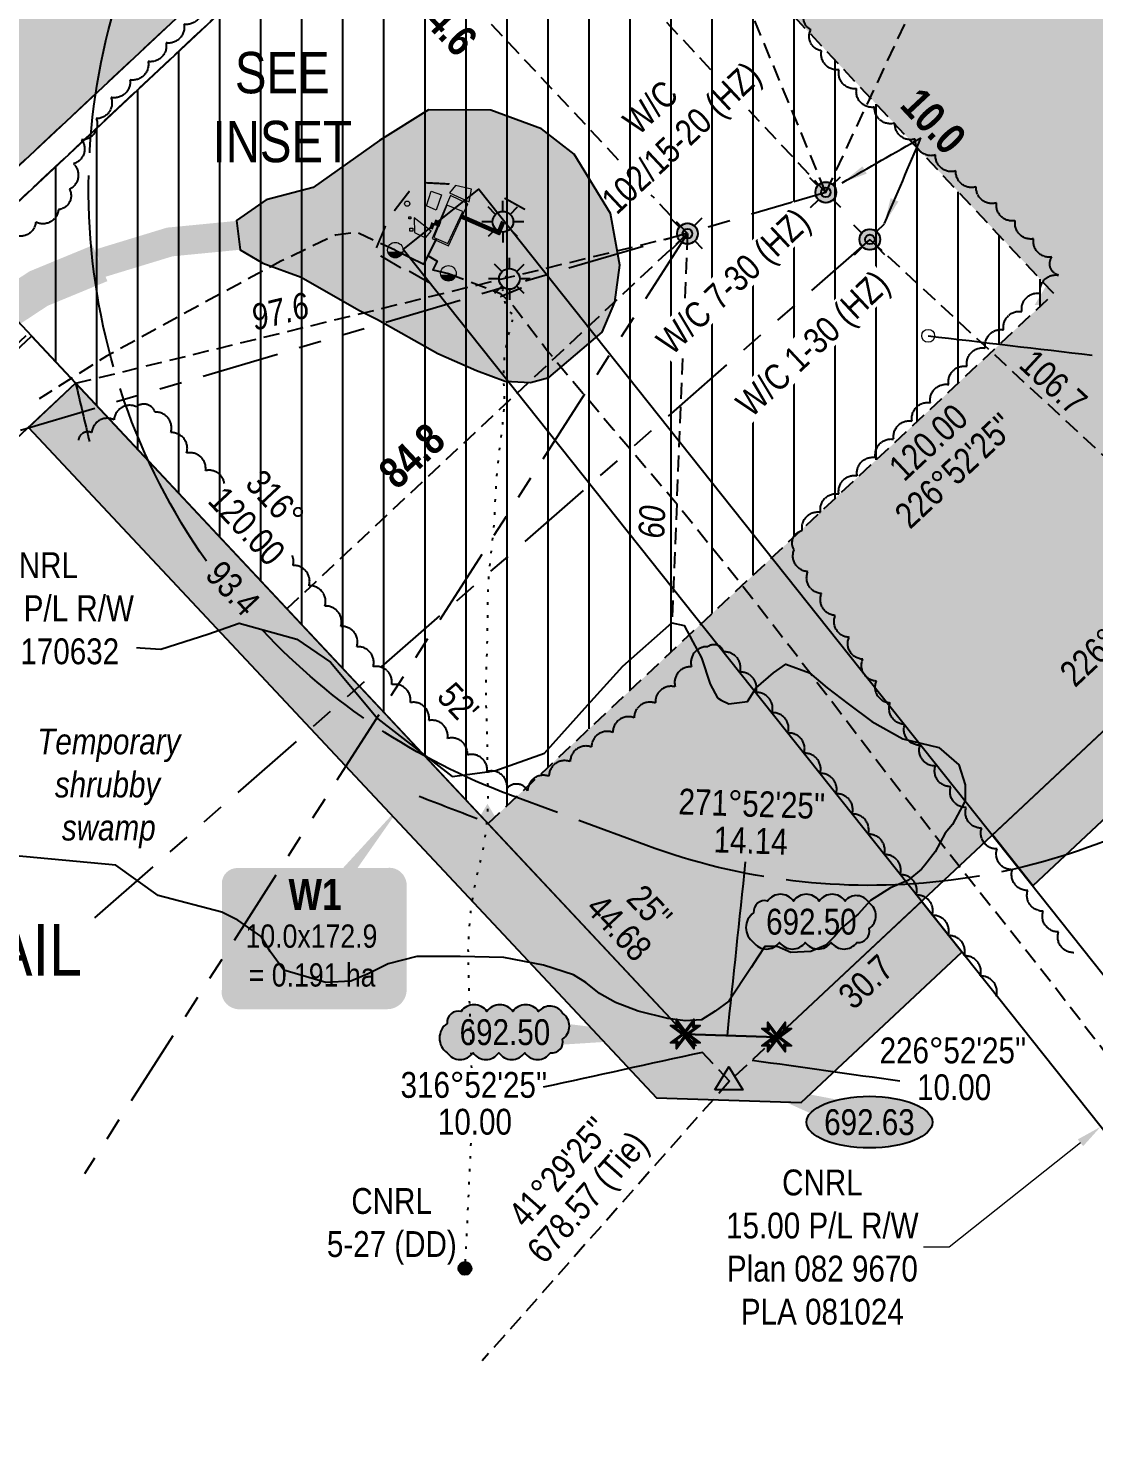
# Model space of a CAD drawing. Extents: x 348646 to 355532, y 6093406 to 6098999.
# Drawn here: x 354776 to 355188, y 6096169 to 6096714 of the extents above; entities that cross this region are included whole.
import ezdxf
from ezdxf.enums import TextEntityAlignment as Align

# ---------------------------------------------------------------- set-up
doc = ezdxf.new("R2010")
doc.units = 0
doc.header["$LTSCALE"] = 5
doc.header["$PDSIZE"] = 0.5
for name, pattern in [('0', [1, 1, 0]), ('foc-ACCESSROAD', [3.75, 2.5, -1.25]), ('foc-BUFFER', [16.75, 15, -1.75]), ('foc-DOT', [1, 0.2, -0.8]), ('foc-DRILLPATH', [14.75, 6, -1.75, 1.75, -1.75, 1.75, -1.75]), ('foc-TIELINE', [1.875, 1.25, -0.625]), ('foc-TRAV', [1.875, 1.25, -0.625]), ('UG_PIPE', [1.875, 1.25, -0.625])]:
    doc.linetypes.add(name, pattern=pattern)
doc.layers.get('Defpoints').update_dxf_attribs({"color": 9})
for name, color, linetype in [('AS-CABLE', 224, 'foc-CABLE'), ('AS-DRILL', 8, 'foc-DOT'), ('AS-DRILL-T', 8, 'Continuous'), ('AS-PIPE-UG', 44, 'UG_PIPE'), ('AS-ROADS', 254, 'Continuous'), ('AUX-BUFFER', 7, 'foc-BUFFER'), ('C-AR', 13, 'foc-ACCESSROAD'), ('C-RW', 13, 'Continuous'), ('C-WS-S', 8, 'Continuous'), ('DETAIL-T', 7, 'Continuous'), ('F-AR', 190, 'foc-ACCESSROAD'), ('L-BD', 7, 'Continuous'), ('L-MON', 1, 'Continuous'), ('L-TIE', 7, 'foc-TIELINE'), ('P-ELEVATION', 7, 'Continuous'), ('P-PDRILLPATH', 12, 'foc-DRILLPATH'), ('P-PROPOSED', 10, 'Continuous'), ('P-PROPOSED-EXISTING-H', 59, 'Continuous'), ('P-PROPOSED-H', 21, 'Continuous'), ('P-TEMP-BLOCKS', 250, 'Continuous'), ('P-TEMP-BLUE', 146, 'Continuous'), ('P-TRAV', 4, 'foc-TRAV'), ('T-BUSH', 110, '0'), ('T-TIE', 201, 'foc-TIELINE'), ('WETLAND', 143, 'Continuous'), ('WETLAND-T', 146, 'Continuous')]:
    doc.layers.add(name, color=color, linetype=linetype)
for name, color, linetype, lineweight in [('AS-GENERAL', 48, 'Continuous', 18), ('C-RW-T', 13, 'Continuous', 9), ('C-WS-T', 13, 'Continuous', 9), ('T-TIE-T', 201, 'Continuous', 18)]:
    doc.layers.add(name, color=color, linetype=linetype, lineweight=lineweight)
doc.layers.add('AS-PIPE-AG', color=7, linetype='Continuous', true_color=0x7d00fa)
doc.layers.add('P-TEMP-BLUE-H', color=7, linetype='Continuous', true_color=0x99e6ff)
doc.styles.add('80', font='ARIALN.TTF', dxfattribs={"height": 10})
doc.styles.add('80CG', font='ARIALN.TTF', dxfattribs={"height": 10})
doc.styles.add('80L', font='ARIALN.TTF', dxfattribs={"height": 10})
doc.styles.add('80LS', font='ARIALNI.TTF', dxfattribs={"height": 10})
doc.styles.add('BOLD', font='ARIALNB.TTF')
doc.styles.add('foc-LtypeFont', font='ARIALN.TTF', dxfattribs={"height": 7.35})
doc.linetypes.add('foc-CABLE', pattern='A,2,-1,["C",foc-LtypeFont,S=0.2,R=0,X=-0.625,Y=-0.75],-1.24,8', length=12.24)
doc.dimstyles.new('Compass 5 000', dxfattribs={"dimscale": 5, "dimtxt": 9, "dimasz": 2, "dimexe": 0.2, "dimexo": 0.0625, "dimgap": 0.5, "dimtad": 0, "dimtih": 1, "dimtoh": 1, "dimzin": 0, "dimdsep": 46, "dimtxsty": '80CG', "dimcen": 0.1, "dimse1": 1, "dimse2": 1, "dimclrd": 256, "dimclrt": 256, "dimaunit": 1, "dimadec": 4, "dimazin": 0, "dimtfac": 0.06, "dimtofl": 0, "dimtmove": 0, "dimatfit": 1, "dimfxl": 0.2, "dimtolj": 1, "dimtzin": 0, "dimlwd": -1, "dimarcsym": 0})

# ---------------------------------------------------------------- blocks, each defined once
blk = doc.blocks.new('*D475')
at = {"layer": 'C-RW-T', "transparency": 16777216}
for p, q in [((355227.87, 6096318.13), (355235.7, 6096324.35)), ((355182.88, 6096282.31), (355132.1, 6096241.89)), ((355132.1, 6096241.89), (355122.1, 6096241.89))]:
    blk.add_line(p, q, dxfattribs=at)
for points in [[(355226.83, 6096319.43), (355228.91, 6096316.82), (355220.05, 6096311.9)], [(355181.85, 6096283.62), (355183.92, 6096281.01), (355190.71, 6096288.54)]]:
    blk.add_solid(points, dxfattribs=at)
at = {"layer": 'Defpoints', "color": 0, "transparency": 16777216}
for p in [(355220.05, 6096311.9), (355241.53, 6096284.92), (355212.18, 6096261.56)]:
    blk.add_point(p, dxfattribs=at)
at = {"layer": 'C-RW-T', "transparency": 16777216, "insert": (355083.01, 6096241.89), "char_height": 10, "attachment_point": 5, "style": '80CG'}
blk.add_mtext('\\A1;CNRL\\P15.00 P/L R/W\\PPlan 082 9670\\PPLA 081024', dxfattribs=at)
blk = doc.blocks.new('BH-Existing')
at = {"layer": 'AS-DRILL-T'}
h = blk.add_hatch(color=256, dxfattribs=at)
h.dxf.hatch_style = 1
edge = h.paths.add_edge_path()
edge.add_arc((0, 0), 0.5, 0, 360)
blk.add_circle((0, 0), 0.5, dxfattribs=at)
blk = doc.blocks.new('*U479')
at = {"true_color": 0x99e6ff}
h = blk.add_hatch(color=141, dxfattribs=at)
edge = h.paths.add_edge_path()
edge.add_line((-29, -34.64), (29, -34.64))
edge.add_arc((29, -28.64), 6, 270, 360)
edge.add_line((35, -28.64), (35, 12.5))
edge.add_arc((29, 12.5), 6, 0, 90)
edge.add_line((29, 18.5), (-29, 18.5))
edge.add_arc((-29, 12.5), 6, 90, 180)
edge.add_line((-35, 12.5), (-35, -28.64))
edge.add_arc((-29, -28.64), 6, 180, 270)
at = {"flags": 128}
blk.add_lwpolyline([(35.43, 44.11, 0, 7.5, 0), (0, 0, 0, 0, 0)], format="xyseb", dxfattribs=at)
at = {"color": 250, "flags": 128}
blk.add_lwpolyline([(-29, -34.64, 3, 3, 0), (29, -34.64, 3, 3, 0.414214), (35, -28.64, 3, 3, 0), (35, 12.5, 3, 0, 0.414214), (29, 18.5, 0, 0, 0), (-29, 18.5, 0, 0, 0.414214), (-35, 12.5, 0, 0, 0), (-35, -28.64, 0, 3, 0.414214)], format="xyseb", close=True, dxfattribs=at)
at = {"color": 250}
for tag, p, height, style in [('TEMP_AREA_W1_001', (-9.21, 2.24), 12, 'BOLD'), ('ENTER_TEXT_001', (-30.66, -12.47), 9, '80')]:
    blk.add_attdef(tag, p, '', height=height, dxfattribs=dict(at, style=style))
blk = doc.blocks.new('*D481')
at = {"layer": 'C-RW-T', "transparency": 16777216}
for p, q in [((354692.68, 6096529.23), (354685.84, 6096536.53)), ((354723.44, 6096496.4), (354730.27, 6096489.1)), ((354730.27, 6096489.1), (354740.27, 6096489.1))]:
    blk.add_line(p, q, dxfattribs=at)
for points in [[(354693.89, 6096530.37), (354691.46, 6096528.09), (354699.51, 6096521.93)], [(354724.65, 6096497.54), (354722.22, 6096495.26), (354716.6, 6096503.69)]]:
    blk.add_solid(points, dxfattribs=at)
at = {"layer": 'Defpoints', "color": 0, "transparency": 16777216}
for p in [(354701.64, 6096523.92), (354716.6, 6096503.69), (354718.72, 6096505.68)]:
    blk.add_point(p, dxfattribs=at)
at = {"layer": 'C-RW-T', "transparency": 16777216, "insert": (354779.36, 6096489.1), "char_height": 10, "attachment_point": 5, "style": '80CG', "bg_fill": 3, "box_fill_scale": 1.1, "bg_fill_color": 256, "bg_fill_true_color": 13158600, "bg_fill_transparency": 0}
blk.add_mtext('\\A1;CNRL\\P10.00 P/L R/W\\PPLA 170632', dxfattribs=at)
blk = doc.blocks.new('*U482')
at = {"layer": 'DETAIL-T', "color": 3, "insert": (0, 0), "char_height": 20, "width": 217.1081, "attachment_point": 5, "style": '80CG'}
blk.add_mtext('PAD SITE DETAIL\\P{\\H0.7x;SCALE 1:2000}', dxfattribs=at)
blk = doc.blocks.new('*U532')
at = {"layer": 'P-ELEVATION'}
h = blk.add_hatch(color=111, dxfattribs=at)
h.dxf.hatch_style = 1
edge = h.paths.add_edge_path()
edge.add_ellipse((0, 0), major_axis=(-24.38, 0), ratio=0.410256, start_angle=0, end_angle=360)
at = {"layer": 'P-ELEVATION', "color": 7, "flags": 128}
blk.add_lwpolyline([(0, 0, 12.5, 0, 0), (-50.94, 16.04, 0, 0, 0)], format="xyseb", dxfattribs=at)
at = {"layer": 'P-ELEVATION', "color": 7}
blk.add_ellipse((0, 0), major_axis=(-24.38, 0), ratio=0.410256, dxfattribs=at)
at = {"layer": 'P-ELEVATION', "style": '80'}
blk.add_attdef('ELEVATION', text='', height=10, dxfattribs=at).set_placement((0, 0), align=Align.MIDDLE_CENTER)
blk = doc.blocks.new('STRIA')
blk.add_hatch(color=255).paths.add_polyline_path([(-0.04, 1.52), (-1.47, -0.87), (1.39, -0.87)])
blk = doc.blocks.new('STRIAA')
blk.add_blockref('STRIA', (0, 0))
blk = doc.blocks.new('STRIB')
at = {"color": 1}
blk.add_solid([(-1.12, -0.67), (-0.04, 1.13), (1.04, -0.67)], dxfattribs=at)
blk = doc.blocks.new('STRIBB')
blk.add_blockref('STRIB', (0, 0))
blk = doc.blocks.new('STRICC')
for name in ['STRIAA', 'STRIBB']:
    blk.add_blockref(name, (0, 0))
blk = doc.blocks.new('fdspike')
blk.add_blockref('STRICC', (0, 0))
blk = doc.blocks.new('RISER')
h = blk.add_hatch(color=255)
h.dxf.hatch_style = 1
edge = h.paths.add_edge_path()
edge.add_arc((0, 0), 0.7, 0, 360)
blk.add_hatch(color=13).paths.add_polyline_path([(0.58, -0.15), (-0.58, -0.15, 0.774597)])
at = {"color": 13}
blk.add_line((-0.58, -0.15), (0.58, -0.15), dxfattribs=at)
blk.add_circle((0, 0), 0.6, dxfattribs=at)
blk = doc.blocks.new('TRIA')
blk.add_hatch(color=255).paths.add_polyline_path([(-0.04, 1.52), (-1.47, -0.87), (1.39, -0.87)])
blk = doc.blocks.new('TRIAA')
blk.add_blockref('TRIA', (0, 0))
blk = doc.blocks.new('TRIB')
at = {"color": 1}
blk.add_lwpolyline([(-1.12, -0.67), (-0.04, 1.13), (1.04, -0.67)], close=True, dxfattribs=at)
blk = doc.blocks.new('TRIBB')
blk.add_blockref('TRIB', (0, 0))
blk = doc.blocks.new('TRICC')
for name in ['TRIAA', 'TRIBB']:
    blk.add_blockref(name, (0, 0))
blk = doc.blocks.new('plspike')
blk.add_blockref('TRICC', (0, 0))
blk = doc.blocks.new('GAS')
h = blk.add_hatch(color=255)
h.dxf.hatch_style = 1
edge = h.paths.add_edge_path()
edge.add_arc((0, 0), 0.9, 0, 360)
for p, q in [((-0.57, 0.57), (-1.14, 1.14)), ((0, 0.81), (0, 1.62)), ((0.57, 0.57), (1.14, 1.14)), ((-0.81, 0), (-1.62, 0)), ((1.62, 0), (0.81, 0)), ((-0.57, -0.57), (-1.14, -1.14)), ((0, -0.81), (0, -1.62)), ((1.14, -1.14), (0.57, -0.57))]:
    blk.add_line(p, q)
blk.add_circle((0, 0), 0.8)
blk = doc.blocks.new('WC')
at = {"layer": 'L-MON'}
h = blk.add_hatch(color=255, dxfattribs=at)
h.dxf.hatch_style = 1
edge = h.paths.add_edge_path()
edge.add_arc((0, 0), 0.9, 0, 360)
at = {"layer": 'L-MON', "color": 240, "flags": 128}
for points in [[(-0.62, 0.5), (-1.23, 1.12)], [(0.52, 0.61), (1.13, 1.21)], [(-1.18, -1.18), (-0.56, -0.57)], [(1.16, -1.18), (0.56, -0.57)]]:
    blk.add_lwpolyline(points, dxfattribs=at)
at = {"layer": 'L-MON', "color": 240}
for radius in [0.8, 0.373]:
    blk.add_circle((0, 0), radius, dxfattribs=at)
blk = doc.blocks.new('TEMP')
h = blk.add_hatch(color=255)
h.dxf.hatch_style = 1
h.paths.add_polyline_path([(0, 0.25), (-0.67, 1.15), (-0.67, 0.67), (-1.15, 0.67), (-0.25, 0), (-1.15, -0.67), (-0.67, -0.67), (-0.67, -1.15), (0, -0.25), (0.67, -1.15), (0.67, -0.67), (1.15, -0.67), (0.25, 0), (1.15, 0.67), (0.67, 0.67), (0.67, 1.15)])
h.paths.add_polyline_path([(0.57, 0.85), (0.57, 0.57), (0.85, 0.57), (0.08, 0), (0.85, -0.57), (0.57, -0.57), (0.57, -0.85), (0, -0.08), (-0.57, -0.85), (-0.57, -0.57), (-0.85, -0.57), (-0.08, 0), (-0.85, 0.57), (-0.57, 0.57), (-0.57, 0.85), (0, 0.08)], flags=16)
h = blk.add_hatch(color=1)
h.dxf.hatch_style = 1
h.paths.add_polyline_path([(0, 0.08), (-0.57, 0.85), (-0.57, 0.57), (-0.85, 0.57), (-0.08, 0), (-0.85, -0.57), (-0.57, -0.57), (-0.57, -0.85), (0, -0.08), (0.57, -0.85), (0.57, -0.57), (0.85, -0.57), (0.08, 0), (0.85, 0.57), (0.57, 0.57), (0.57, 0.85)])
at = {"color": 1}
for p, q in [((-0.08, 0), (0.08, 0)), ((0, 0.08), (0, -0.08))]:
    blk.add_line(p, q, dxfattribs=at)
at = {"color": 255, "flags": 128}
blk.add_lwpolyline([(-0.25, 0), (-1.15, 0.67), (-0.67, 0.67), (-0.67, 1.15), (0, 0.25), (0.67, 1.15), (0.67, 0.67), (1.15, 0.67), (0.25, 0), (1.15, -0.67), (0.67, -0.67), (0.67, -1.15), (0, -0.25), (-0.67, -1.15), (-0.67, -0.67), (-1.15, -0.67)], close=True, dxfattribs=at)
at = {"color": 1, "flags": 128}
blk.add_lwpolyline([(-0.08, 0), (-0.85, 0.57), (-0.57, 0.57), (-0.57, 0.85), (0, 0.08), (0.57, 0.85), (0.57, 0.57), (0.85, 0.57), (0.08, 0), (0.85, -0.57), (0.57, -0.57), (0.57, -0.85), (0, -0.08), (-0.57, -0.85), (-0.57, -0.57), (-0.85, -0.57)], close=True, dxfattribs=at)
blk = doc.blocks.new('*U560')
at = {"layer": 'P-ELEVATION'}
h = blk.add_hatch(color=111, dxfattribs=at)
h.dxf.hatch_style = 1
edge = h.paths.add_edge_path()
edge.add_arc((-17.35, -4.5), 6.1, 215, 325)
edge.add_arc((-7.35, -4.5), 6.1, 215, 325)
edge.add_arc((2.65, -4.5), 6.1, 215, 325)
edge.add_arc((12.65, -4.5), 6.1, 215, 325)
edge.add_arc((18.14, -3.7), 4.32, 263.4336, 373.4336)
edge.add_arc((18.85, 2.3), 6.1, 305, 415)
edge.add_arc((17.45, 4.39), 5.69, 30.6955, 140.6955)
edge.add_arc((8.05, 4.5), 6.1, 35, 145)
edge.add_arc((-1.95, 4.5), 6.1, 35, 145)
edge.add_arc((-11.95, 4.5), 6.1, 35, 145)
edge.add_arc((-18.04, 3.81), 4.33, 75.4261, 185.4261)
edge.add_arc((-18.36, -2.3), 6.96, 125, 235)
at = {"color": 240, "flags": 128}
blk.add_lwpolyline([(-22.35, -8, 0.520567), (-12.35, -8, 0.520567), (-2.35, -8, 0.520567), (7.65, -8, 0.520567), (17.65, -8, 0.520567), (22.35, -2.7, 0.520567), (22.35, 7.3, 0.520567), (13.05, 8, 0.520567), (3.05, 8, 0.520567), (-6.95, 8, 0.520567), (-16.95, 8, 0.520567), (-22.35, 3.4, 0.520567)], format="xyb", close=True, dxfattribs=at)
at = {"layer": 'P-ELEVATION', "color": 240, "flags": 128}
blk.add_lwpolyline([(0, 0, 12.5, 0, 0), (-14.97, -41.53, 0, 0, 0)], format="xyseb", dxfattribs=at)
at = {"layer": 'P-ELEVATION', "color": 240, "style": '80'}
blk.add_attdef('ELEVATION', text='', height=10, dxfattribs=at).set_placement((0, 0), align=Align.MIDDLE_CENTER)
blk = doc.blocks.new('*U559')
at = {"layer": 'P-ELEVATION'}
h = blk.add_hatch(color=111, dxfattribs=at)
h.dxf.hatch_style = 1
edge = h.paths.add_edge_path()
edge.add_arc((-17.35, -4.5), 6.1, 215, 325)
edge.add_arc((-7.35, -4.5), 6.1, 215, 325)
edge.add_arc((2.65, -4.5), 6.1, 215, 325)
edge.add_arc((12.65, -4.5), 6.1, 215, 325)
edge.add_arc((18.14, -3.7), 4.32, 263.4336, 373.4336)
edge.add_arc((18.85, 2.3), 6.1, 305, 415)
edge.add_arc((17.45, 4.39), 5.69, 30.6955, 140.6955)
edge.add_arc((8.05, 4.5), 6.1, 35, 145)
edge.add_arc((-1.95, 4.5), 6.1, 35, 145)
edge.add_arc((-11.95, 4.5), 6.1, 35, 145)
edge.add_arc((-18.04, 3.81), 4.33, 75.4261, 185.4261)
edge.add_arc((-18.36, -2.3), 6.96, 125, 235)
at = {"color": 240, "flags": 128}
blk.add_lwpolyline([(-22.35, -8, 0.520567), (-12.35, -8, 0.520567), (-2.35, -8, 0.520567), (7.65, -8, 0.520567), (17.65, -8, 0.520567), (22.35, -2.7, 0.520567), (22.35, 7.3, 0.520567), (13.05, 8, 0.520567), (3.05, 8, 0.520567), (-6.95, 8, 0.520567), (-16.95, 8, 0.520567), (-22.35, 3.4, 0.520567)], format="xyb", close=True, dxfattribs=at)
at = {"layer": 'P-ELEVATION', "color": 240, "flags": 128}
blk.add_lwpolyline([(0, 0, 12.5, 0, 0), (65.78, -2.07, 0, 0, 0)], format="xyseb", dxfattribs=at)
at = {"layer": 'P-ELEVATION', "color": 240, "style": '80'}
blk.add_attdef('ELEVATION', text='', height=10, dxfattribs=at).set_placement((0, 0), align=Align.MIDDLE_CENTER)

msp = doc.modelspace()

# ---------------------------------------------------------------- hatches: boundary and pattern name
at = {"layer": 'AS-ROADS'}
h = msp.add_hatch(color=256, dxfattribs=at)
h.dxf.hatch_style = 1
h.paths.add_polyline_path([(354866.491, 6096622.76), (354881.346, 6096617.33), (354903.704, 6096604.485), (354910.899, 6096600.965), (354934.176, 6096587.793), (354949.216, 6096581.168), (354960.294, 6096577.035), (354970.051, 6096576.528), (354977.156, 6096578.448), (354997.756, 6096595.965), (355002.751, 6096607.67), (355004.616, 6096621.998), (355001.051, 6096641.918), (354986.951, 6096664.828), (354974.384, 6096674.653), (354954.716, 6096681.98), (354930.621, 6096682.105), (354911.609, 6096670.118), (354885.931, 6096651.995), (354867.721, 6096647.155), (354856.354, 6096639.198), (354857.743, 6096627.843)])
at = {"layer": 'P-PROPOSED-EXISTING-H'}
h = msp.add_hatch(dxfattribs=at)
h.set_pattern_fill('ANSI31', color=256, scale=4.9988, angle=45, style=0)
h.set_pattern_definition([(90, (-360242.454, -6097598.999), (-15.87119, 0), [])])
h.paths.add_polyline_path([(354967.485, 6096829.805), (354748.583, 6096624.771), (354953.618, 6096405.87), (355172.519, 6096610.904)])
at = {"layer": 'P-PROPOSED-H'}
h = msp.add_hatch(color=256, dxfattribs=at)
h.dxf.hatch_style = 1
h.paths.add_polyline_path([(355030.032, 6096324.362), (355065.304, 6096323.21), (355365.797, 6096604.696), (355368.105, 6096675.352), (355120.889, 6096939.261), (355085.56, 6096940.415), (354967.506, 6096829.828), (355172.551, 6096610.937), (354953.659, 6096405.892)])
at = {"layer": 'P-TEMP-BLUE-H'}
h = msp.add_hatch(color=256, dxfattribs=at)
h.dxf.hatch_style = 1
h.paths.add_polyline_path([(355148.851, 6096401.469), (355365.777, 6096604.673), (355368.084, 6096675.329), (355120.868, 6096939.239), (355085.54, 6096940.392), (354858.039, 6096727.282), (354840.952, 6096745.523), (355076.008, 6096965.711), (355132.031, 6096963.881), (355393.403, 6096684.861), (355390.419, 6096593.51), (355164.43, 6096381.815)])
h = msp.add_hatch(color=256, dxfattribs=at)
h.dxf.hatch_style = 1
h.paths.add_polyline_path([(354690.49, 6096686.793), (354799.941, 6096789.31), (354851.2, 6096734.585), (354741.749, 6096632.068)])
h = msp.add_hatch(color=256, dxfattribs=at)
h.dxf.hatch_style = 1
h.paths.add_polyline_path([(354775.788, 6096559.137), (355018.795, 6096299.722), (355074.817, 6096297.892), (355136.983, 6096356.126), (355121.374, 6096375.751), (355065.286, 6096323.211), (355029.958, 6096324.365), (354794.029, 6096576.225)])

# ---------------------------------------------------------------- linework, layer by layer
at = {"layer": 'AS-CABLE', "const_width": 2.499, "flags": 128}
msp.add_lwpolyline([(354931.285, 6096637.328), (354932.68, 6096636.905)], dxfattribs=at)
at = {"layer": 'AS-DRILL', "flags": 128}
msp.add_lwpolyline([(354960.551, 6096617.837), (354960.551, 6096617.837), (354960.49, 6096617.514), (354959.862, 6096615.884), (354959.249, 6096612.452), (354959.642, 6096609.162), (354960.48, 6096606.484), (354961.502, 6096604.074), (354962.654, 6096603.361), (354963.145, 6096603.07), (354963.541, 6096602.956), (354963.609, 6096603.505), (354963.585, 6096603.53), (354963.504, 6096603.358), (354963.361, 6096602.812), (354963.179, 6096601.818), (354962.933, 6096600.425), (354962.525, 6096598.662), (354961.961, 6096596.705), (354961.313, 6096594.475), (354960.753, 6096591.892), (354960.282, 6096588.956), (354959.878, 6096585.767), (354959.592, 6096582.4), (354959.55, 6096578.825), (354959.707, 6096575.192), (354959.837, 6096571.511), (354959.837, 6096567.709), (354959.555, 6096563.666), (354959.091, 6096559.43), (354958.544, 6096554.945), (354957.967, 6096550.286), (354957.432, 6096545.401), (354956.969, 6096540.414), (354956.602, 6096535.323), (354956.308, 6096530.155), (354956.086, 6096524.884), (354955.709, 6096519.494), (354955.075, 6096513.862), (354954.407, 6096507.981), (354953.912, 6096502.019), (354953.595, 6096496.151), (354953.428, 6096490.278), (354953.355, 6096484.227), (354953.281, 6096478.127), (354953.159, 6096472.103), (354952.959, 6096466.006), (354952.781, 6096459.783), (354952.791, 6096453.205), (354952.992, 6096446.344), (354953.209, 6096439.209), (354953.321, 6096431.926), (354953.456, 6096424.593), (354953.543, 6096417.311), (354953.389, 6096410.312), (354952.845, 6096403.602), (354951.879, 6096397.03), (354950.442, 6096390.573), (354948.962, 6096384.319), (354947.757, 6096378.055), (354946.816, 6096371.482), (354946.164, 6096364.525), (354945.88, 6096357.38), (354945.941, 6096350.074), (354946.169, 6096342.513), (354946.491, 6096334.773), (354946.814, 6096327.034), (354946.997, 6096319.624), (354947.124, 6096312.816), (354947.343, 6096306.506), (354947.545, 6096300.446), (354947.53, 6096294.643), (354947.267, 6096288.898), (354947.146, 6096286.726), (354946.69, 6096276.611), (354944.687, 6096233.704)], dxfattribs=at)
at = {"layer": 'AS-GENERAL', "flags": 128}
for points, const_width in [([(354923.243, 6096650.61), (354917.348, 6096642.935)], 0.75), ([(354938.728, 6096653.335), (354928.998, 6096653.848)], 0.75), ([(354967.988, 6096643.445), (354959.993, 6096647.915)], 0.75), ([(354934.423, 6096639.218), (354933.653, 6096637.13)], 2.499), ([(354913.985, 6096637.118), (354910.43, 6096628.628)], 0.75), ([(354912.035, 6096625.56), (354919.948, 6096620.873)], 0.75), ([(354923.103, 6096619.655), (354930.833, 6096615.193)], 0.75), ([(354958.335, 6096609.708), (354966.65, 6096613.183)], 0.75)]:
    msp.add_lwpolyline(points, dxfattribs=dict(at, const_width=const_width))
for points in [[(354929.843, 6096644.893), (354931.663, 6096650.568), (354935.678, 6096649.153), (354933.618, 6096643.218)], [(354938.385, 6096629.355), (354945.82, 6096645.728), (354939.09, 6096648.908), (354932.058, 6096632.308)], [(354946.39, 6096646.493), (354947.303, 6096651.305), (354941.013, 6096652.825), (354938.753, 6096649.96)], [(354937.755, 6096645.176), (354932.601, 6096632.614), (354938.143, 6096630.321), (354943.826, 6096642.671), (354937.755, 6096645.176)], [(354922.967, 6096640.624), (354923.828, 6096640.624), (354923.828, 6096639.891), (354922.967, 6096639.891)], [(354925.005, 6096640.225), (354925.24, 6096634.63), (354929.478, 6096632.475), (354931.688, 6096635.135)], [(354923.391, 6096636.277), (354924.496, 6096636.277), (354924.496, 6096635.095), (354923.391, 6096635.095)]]:
    msp.add_lwpolyline(points, close=True, dxfattribs=at)
at = {"layer": 'AS-GENERAL'}
msp.add_circle((354922.36, 6096645.733), 0.992, dxfattribs=at)
at = {"layer": 'AS-PIPE-AG', "flags": 128}
for points in [[(354959.856, 6096638.571), (354957.922, 6096633.78), (354942.858, 6096640.332)], [(354959.393, 6096638.758), (354957.65, 6096634.443), (354943.058, 6096640.79)], [(354958.929, 6096638.945), (354957.379, 6096635.106), (354943.257, 6096641.249)], [(354917.751, 6096627.758), (354928.781, 6096622.271), (354933.676, 6096631.998)], [(354930.666, 6096625.403), (354934.016, 6096623.421), (354932.321, 6096620.131), (354938.306, 6096618.766)]]:
    msp.add_lwpolyline(points, dxfattribs=at)
at = {"layer": 'AS-PIPE-UG', "flags": 128}
for points in [[(354917.751, 6096627.758), (354902.821, 6096634.603), (354894.601, 6096633.546), (354873.523, 6096623.451), (354843.448, 6096607.261), (354806.008, 6096586.721), (354779.898, 6096570.158)], [(354938.306, 6096618.766), (354958.508, 6096610.976), (354963.666, 6096605.886), (354976.496, 6096588.958), (355002.153, 6096558.386), (355026.156, 6096530.286), (355050.088, 6096500.516), (355070.623, 6096474.131), (355110.633, 6096421.713), (355143.061, 6096380.408), (355165.131, 6096352.781), (355202.983, 6096303.698)]]:
    msp.add_lwpolyline(points, dxfattribs=at)
at = {"layer": 'AS-ROADS', "flags": 128}
msp.add_lwpolyline([(354866.491, 6096622.76), (354881.346, 6096617.33), (354903.704, 6096604.485), (354910.899, 6096600.965), (354934.176, 6096587.793), (354949.216, 6096581.168), (354960.294, 6096577.035), (354970.051, 6096576.528), (354977.156, 6096578.448), (354997.756, 6096595.965), (355002.751, 6096607.67), (355004.616, 6096621.998), (355001.051, 6096641.918), (354986.951, 6096664.828), (354974.384, 6096674.653), (354954.716, 6096681.98), (354930.621, 6096682.105), (354911.609, 6096670.118), (354885.931, 6096651.995), (354867.721, 6096647.155), (354856.354, 6096639.198), (354857.743, 6096627.843), (354866.491, 6096622.76)], dxfattribs=at)
for points, const_width in [([(354857.024, 6096633.48), (354830.486, 6096630.913), (354803.484, 6096622.678)], 11.247), ([(354803.484, 6096622.678), (354779.711, 6096612.88), (354745.351, 6096590.25), (354691.186, 6096544.783), (354658.636, 6096517.395), (354644.918, 6096508.168)], 14.996)]:
    msp.add_lwpolyline(points, dxfattribs=dict(at, const_width=const_width))
at = {"layer": 'AUX-BUFFER', "color": 251, "linetype": 'foc-BUFFER', "flags": 128}
for points in [[(354844.682, 6096507.352, -0.6190095), (355057.195, 6096901.083), (355092.523, 6096899.927, -0.1989124), (355266.77, 6096820.983), (355283.856, 6096802.741, -0.1590396), (355349.526, 6096662.253, -0.1590396)], [(355350.923, 6096616.806, -0.5032263), (355014.691, 6096397.476), (354962.277, 6096416.873, -0.1166355), (354866.471, 6096480.56)]]:
    msp.add_lwpolyline(points, format="xyb", dxfattribs=at)
at = {"layer": 'C-AR'}
msp.add_lwpolyline([(354628.726, 6096526.204), (354851.2, 6096734.585), (354858.034, 6096727.288), (354748.583, 6096624.771), (354755.385, 6096617.489), (354643.13, 6096510.826)], dxfattribs=at)
at = {"layer": 'C-RW'}
for points in [[(355203.412, 6096272.6), (354920.769, 6096627.984), (354950.112, 6096651.32), (355232.711, 6096295.902)], [(354663.939, 6096488.61), (354776.954, 6096594.479), (354794.041, 6096576.238), (354681.025, 6096470.368)]]:
    msp.add_lwpolyline(points, dxfattribs=at)
at = {"layer": 'F-AR', "flags": 128}
msp.add_lwpolyline([(354628.726, 6096526.204), (354851.2, 6096734.585), (354858.034, 6096727.288), (354748.583, 6096624.771), (354749.745, 6096623.53), (354775.921, 6096595.584), (354662.898, 6096489.721)], dxfattribs=at)
at = {"layer": 'L-TIE'}
for p, q in [((355039.895, 6096697.579), (354940.07, 6096804.145)), ((355004.129, 6096662.63), (354903.583, 6096769.966)), ((355084.352, 6096650.12), (355054.563, 6096681.921)), ((355030.81, 6096634.148), (355016.821, 6096649.081)), ((355030.81, 6096634.148), (354875.794, 6096488.938))]:
    msp.add_line(p, q, dxfattribs=at)
at = {"layer": 'L-TIE', "flags": 128}
msp.add_lwpolyline([(355047.045, 6096306.124), (354951.364, 6096197.957)], dxfattribs=at)
at = {"layer": 'P-PDRILLPATH'}
msp.add_line((355030.81, 6096634.148), (354797.473, 6096270.344), dxfattribs=at)
at = {"layer": 'P-PDRILLPATH', "flags": 128}
for points in [[(355084.352, 6096650.12), (354631.648, 6096516.319)], [(355101.427, 6096631.87), (354799.344, 6096367.64)]]:
    msp.add_lwpolyline(points, dxfattribs=at)
at = {"layer": 'P-PROPOSED', "flags": 128}
msp.add_lwpolyline([(354748.567, 6096624.756), (355029.958, 6096324.365), (355065.286, 6096323.211), (355365.75, 6096604.67), (355368.058, 6096675.326), (355120.841, 6096939.235), (355085.513, 6096940.389), (354748.567, 6096624.756)], close=True, dxfattribs=at)
at = {"layer": 'P-TEMP-BLUE', "flags": 128}
for points in [[(355148.851, 6096401.469), (355365.777, 6096604.673), (355368.084, 6096675.329), (355120.868, 6096939.239), (355085.54, 6096940.392), (354858.039, 6096727.282), (354840.952, 6096745.523), (355076.008, 6096965.711), (355132.031, 6096963.881), (355393.403, 6096684.861), (355390.419, 6096593.51), (355164.43, 6096381.815)], [(354690.49, 6096686.793), (354799.941, 6096789.31), (354851.2, 6096734.585), (354741.749, 6096632.068)], [(354775.788, 6096559.137), (355018.795, 6096299.722), (355074.817, 6096297.892), (355136.983, 6096356.126), (355121.374, 6096375.751), (355065.286, 6096323.211), (355029.958, 6096324.365), (354794.029, 6096576.225)]]:
    msp.add_lwpolyline(points, close=True, dxfattribs=at)
at = {"layer": 'P-TRAV'}
for p, q in [((355172.52, 6096610.926), (354967.475, 6096829.817)), ((354953.628, 6096405.881), (355172.52, 6096610.926))]:
    msp.add_line(p, q, dxfattribs=at)
at = {"layer": 'P-TRAV', "flags": 128}
msp.add_lwpolyline([(355029.958, 6096324.365), (355047.045, 6096306.124), (355065.286, 6096323.211)], dxfattribs=at)
at = {"layer": 'T-BUSH', "flags": 128}
for points in [[(355180.374, 6096355.882, -0.5205671), (355174.418, 6096363.912, -0.5205671), (355168.462, 6096371.942, -0.5205671), (355162.506, 6096379.971, -0.5205671), (355156.55, 6096388.001, -0.5205671), (355150.594, 6096396.031, -0.5205671), (355144.638, 6096404.061, -0.5205671), (355138.682, 6096412.091, -0.5205671), (355132.726, 6096420.121, -0.5205671), (355126.77, 6096428.151, -0.5205671), (355120.814, 6096436.18, -0.5205671), (355114.858, 6096444.21, -0.5205671), (355109.255, 6096452.481, -0.5205671), (355103.948, 6096460.954, -0.5205671), (355098.642, 6096469.427, -0.5205671), (355093.336, 6096477.9, -0.5205671), (355088.029, 6096486.374, -0.5205671), (355082.723, 6096494.847, -0.5205671), (355077.417, 6096503.32, -0.5205671), (355072.11, 6096511.793, -0.5205671), (355075.234, 6096519.301, -0.5205671), (355082.318, 6096526.356, -0.5205671), (355089.402, 6096533.411, -0.5205671), (355096.486, 6096540.466, -0.5205671), (355103.57, 6096547.52, -0.5205671), (355110.654, 6096554.575, -0.5205671), (355117.738, 6096561.63, -0.5205671), (355124.822, 6096568.685, -0.5205671), (355131.905, 6096575.74, -0.5205671), (355138.989, 6096582.794, -0.5205671), (355146.073, 6096589.849, -0.5205671), (355153.157, 6096596.904, -0.5205671), (355160.241, 6096603.959, -0.5205671), (355167.325, 6096611.014, -0.5205671), (355174.409, 6096618.068, -0.5205671), (355171.861, 6096625.11, -0.5205671), (355164.757, 6096632.144, -0.5205671), (355157.653, 6096639.179, -0.5205671), (355150.417, 6096646.063, -0.5205671), (355142.55, 6096652.233, -0.5205671), (355134.683, 6096658.403, -0.5205671), (355126.816, 6096664.572, -0.5205671), (355118.949, 6096670.742, -0.5205671), (355111.082, 6096676.911, -0.5205671), (355103.215, 6096683.081, -0.5205671), (355096.262, 6096690.242, -0.5205671), (355089.475, 6096697.582, -0.5205671), (355082.687, 6096704.922, -0.5205671), (355078.568, 6096713.014, -0.5205671), (355077.484, 6096721.717, -0.5205671), (355069.716, 6096728.012, -0.5205671), (355062.119, 6096734.504, -0.5205671), (355054.729, 6096741.237, -0.5205671), (355047.339, 6096747.971, -0.5205671), (355039.949, 6096754.704, -0.5205671), (355032.559, 6096761.438, -0.5205671), (355024.262, 6096766.774, -0.5205671), (355015.104, 6096770.785, -0.5205671), (355005.946, 6096774.795, -0.5205671), (354999.436, 6096782.016, -0.5205671), (354992.327, 6096788.283, -0.5205671), (354982.757, 6096791.174, -0.5205671), (354973.601, 6096794.447, -0.5205671), (354971.519, 6096804.226, -0.5205671), (354969.437, 6096814.004, -0.5205671), (354963.397, 6096817.919, -0.5205671), (354953.55, 6096816.193, -0.5205671), (354943.702, 6096814.466, -0.5205671), (354933.855, 6096812.74, -0.5205671), (354924.318, 6096810.453, -0.5205671), (354917.638, 6096803.015, -0.5205671), (354910.957, 6096795.577, -0.5205671), (354904.277, 6096788.139, -0.5205671), (354897.596, 6096780.701, -0.5205671), (354890.916, 6096773.263, -0.5205671), (354884.235, 6096765.825, -0.5205671), (354877.555, 6096758.387, -0.5205671), (354870.628, 6096751.179, -0.5205671), (354863.695, 6096743.975, -0.5205671), (354856.762, 6096736.772, -0.5205671), (354849.829, 6096729.569, -0.5205671), (354842.896, 6096722.365, -0.5205671), (354835.964, 6096715.162, -0.5205671), (354829.031, 6096707.959, -0.5205671), (354822.098, 6096700.755, -0.5205671), (354815.079, 6096693.641, -0.5205671), (354807.74, 6096686.866, -0.5205671), (354802.061, 6096678.637, -0.5205671), (354796.382, 6096670.409, -0.5205671), (354793.196, 6096661.193, -0.5205671), (354791.697, 6096651.308, -0.5205671), (354787.397, 6096643.377, -0.5205671), (354778.639, 6096638.555, -0.5205671), (354769.881, 6096633.732, -0.5205671), (354761.124, 6096628.91, -0.5205671), (354752.885, 6096623.333, -0.5205671), (354745.244, 6096616.885, -0.5205671), (354737.604, 6096610.437, -0.5205671), (354729.963, 6096603.99, -0.5205671), (354722.323, 6096597.542, -0.5205671), (354714.682, 6096591.094, -0.5205671), (354707.041, 6096584.646, -0.5205671), (354699.401, 6096578.199, -0.5205671), (354691.76, 6096571.751, -0.5205671), (354684.12, 6096565.303, -0.5205671), (354676.479, 6096558.855, -0.5205671), (354668.838, 6096552.408, -0.5205671), (354661.198, 6096545.96, -0.5205671), (354653.285, 6096539.87, -0.5205671), (354645.023, 6096534.242, -0.5205671), (354636.76, 6096528.613, -0.4450611), (354629.945, 6096522.631, -0.4450611)], [(354851.653, 6096537.444, 0.4295903), (354844.341, 6096542.434, 0.5205671), (354837.007, 6096549.229, 0.5205671), (354830.895, 6096557.136, 0.5205671), (354824.809, 6096565.068, 0.5205671), (354817.558, 6096567.134, 0.5205671), (354808.905, 6096562.126, 0.5205671), (354800.252, 6096557.119, 0.5205671), (354795.141, 6096554.162)], [(355150.331, 6096338.95, 0.5205671), (355144.13, 6096346.792, 0.5205671), (355137.928, 6096354.634, 0.5205671), (355131.727, 6096362.476, 0.5205671), (355125.526, 6096370.318, 0.5205671), (355119.324, 6096378.16, 0.5205671), (355113.123, 6096386.002, 0.5205671), (355106.921, 6096393.844, 0.5205671), (355100.72, 6096401.685, 0.5205671), (355094.519, 6096409.527, 0.5205671), (355088.317, 6096417.369, 0.5205671), (355082.116, 6096425.211, 0.5205671), (355075.915, 6096433.053, 0.5205671), (355069.713, 6096440.895, 0.5205671), (355063.512, 6096448.737, 0.5205671), (355057.311, 6096456.579, 0.5205671), (355051.109, 6096464.421, 0.5205671), (355044.908, 6096472.262, 0.5205671), (355038.67, 6096474.262, 0.5205671), (355032.37, 6096466.499, 0.5205671), (355026.071, 6096458.736, 0.5205671), (355018.391, 6096452.467, 0.5205671), (355010.152, 6096446.805, 0.5205671), (355001.912, 6096441.143, 0.5205671), (354993.672, 6096435.48, 0.5205671), (354985.433, 6096429.818, 0.5205671), (354977.193, 6096424.156, 0.5205671), (354968.953, 6096418.494, 0.5205671), (354961.026, 6096419.595, 0.5205671), (354953.344, 6096425.994, 0.5205671), (354945.662, 6096432.392, 0.5205671), (354937.98, 6096438.79, 0.5205671), (354930.771, 6096445.715, 0.5205671), (354923.583, 6096452.664, 0.5205671), (354916.396, 6096459.613, 0.5205671), (354909.208, 6096466.562, 0.5205671), (354902.878, 6096474.285, 0.5205671), (354896.706, 6096482.15, 0.5205671), (354890.534, 6096490.015, 0.5205671), (354884.362, 6096497.88, 0.5205671), (354878.188, 6096505.743, 0.1607061), (354877.927, 6096509.558, 0.1607061)]]:
    msp.add_lwpolyline(points, format="xyb", dxfattribs=at)
at = {"layer": 'T-TIE'}
msp.add_line((355084.352, 6096650.12), (355183.599, 6096861.295), dxfattribs=at)
at = {"layer": 'T-TIE', "flags": 128}
msp.add_lwpolyline([(355084.352, 6096650.12), (354975.185, 6096913.968)], dxfattribs=at)
at = {"layer": 'WETLAND'}
msp.add_lwpolyline([(354766.189, 6096485.285), (354792.954, 6096475.552), (354826.995, 6096473.328), (354845.268, 6096479.201), (354857.316, 6096483.454), (354879.666, 6096477.15), (354892.716, 6096468.252), (354910.966, 6096446.353), (354939.765, 6096424), (354956.284, 6096426.279), (354975.446, 6096433.122), (354992.301, 6096451.846), (355005.744, 6096466.78), (355024.792, 6096483.524), (355029.483, 6096482.441), (355032.85, 6096476.187), (355036.218, 6096469.932), (355039.586, 6096459.829), (355042.473, 6096454.536), (355043.916, 6096453.574), (355046.803, 6096452.131), (355054.019, 6096453.093), (355057.387, 6096458.385), (355064.123, 6096464.159), (355068.934, 6096467.526), (355078.075, 6096464.159), (355084.811, 6096458.385), (355092.99, 6096452.131), (355102.131, 6096445.395), (355114.159, 6096438.66), (355128.111, 6096435.292), (355135.809, 6096428.556), (355138.214, 6096420.858), (355138.214, 6096414.604), (355133.403, 6096405.463), (355130.517, 6096402.095), (355126.668, 6096394.878), (355122.667, 6096389.786), (355121.375, 6096388.143), (355116.083, 6096383.812), (355109.348, 6096380.926), (355101.65, 6096376.115), (355096.839, 6096370.822), (355090.584, 6096365.53), (355087.697, 6096362.162), (355084.33, 6096358.795), (355078.556, 6096356.389), (355070.858, 6096355.908), (355065.566, 6096358.313), (355064.634, 6096358.313), (355060.755, 6096358.313), (355058.084, 6096354.186), (355055.463, 6096350.134), (355046.803, 6096337.144), (355041.51, 6096333.295), (355036.218, 6096329.928), (355029.964, 6096329.447), (355023.228, 6096330.409), (355011.681, 6096333.295), (355003.021, 6096336.663), (354996.767, 6096340.031), (354991.475, 6096344.361), (354986.663, 6096347.248), (354975.117, 6096351.097), (354959.721, 6096353.983), (354942.882, 6096354.464), (354926.043, 6096354.464), (354914.977, 6096351.578), (354907.279, 6096347.729), (354900.544, 6096344.842), (354890.922, 6096344.361), (354874.564, 6096349.172), (354869.271, 6096356.389), (354865.904, 6096362.162), (354856.762, 6096368.417), (354850.588, 6096371.504), (354825.997, 6096378.028), (354809.646, 6096389.707), (354763.755, 6096394.039)], dxfattribs=at)

# ---------------------------------------------------------------- block references
at = {"xscale": 0.99976, "yscale": 0.99976, "zscale": 0.99976}
msp.add_blockref('*U482', (354701.028, 6096343.17), dxfattribs=at)
at = {"layer": 'AS-DRILL-T', "xscale": 4.998799999999976, "yscale": 4.998799999999976, "zscale": 5.000000000013028}
msp.add_blockref('BH-Existing', (354944.687, 6096233.704), dxfattribs=at)
at = {"layer": 'AS-GENERAL', "xscale": 4.998799999999983, "yscale": 4.998799999999983, "zscale": 4.998799999999983}
for p in [(354917.751, 6096627.758), (354938.306, 6096618.766)]:
    msp.add_blockref('RISER', p, dxfattribs=at)
at = {"layer": 'C-WS-S', "color": 5, "xscale": 4.998799999999983, "yscale": 4.998799999999983, "zscale": 4.998799999999983}
for p in [(354959.393, 6096638.758), (354961.89, 6096616.63)]:
    msp.add_blockref('GAS', p, dxfattribs=at)
at = {"layer": 'L-BD', "xscale": 0.99976, "yscale": 0.99976, "zscale": 0.99976}
msp.add_blockref('*U532', (355101.234, 6096290.304), dxfattribs=at).add_auto_attribs({'ELEVATION': '692.63'})
at = {"layer": 'L-MON', "color": 5, "xscale": 4.999999999999986, "yscale": 4.999999999999986, "zscale": 4.999999999999986}
msp.add_blockref('WC', (355101.387, 6096631.875), dxfattribs=at)
at = {"layer": 'L-MON', "xscale": 4.998799999999983, "yscale": 4.998799999999983, "zscale": 4.998799999999983}
for name, p in [('fdspike', (355172.519, 6096610.904)), ('fdspike', (354953.618, 6096405.87)), ('plspike', (355047.045, 6096306.124))]:
    msp.add_blockref(name, p, dxfattribs=at)
at = {"layer": 'L-MON', "color": 3, "xscale": 0.99976, "yscale": 0.99976, "zscale": 0.99976}
for name, p in [('*U560', (355078.761, 6096367.878)), ('*U559', (354960.168, 6096325.133))]:
    msp.add_blockref(name, p, dxfattribs=at).add_auto_attribs({'ELEVATION': '692.50'})
at = {"layer": 'L-MON', "color": 3, "xscale": 4.998799999999998, "yscale": 4.998799999999998, "zscale": 4.998799999999998}
for p in [(355029.958, 6096324.365), (355065.286, 6096323.211)]:
    msp.add_blockref('TEMP', p, dxfattribs=at)
at = {"layer": 'P-TEMP-BLOCKS'}
ref = msp.add_blockref('*U479', (354885.635, 6096370.155), dxfattribs=at)
ref.add_attrib('TEMP_AREA_W1_001', 'W1', (354876.422, 6096372.399), dxfattribs={"layer": '0', "color": 250, "height": 12, "style": 'BOLD'})
ref.add_attrib('ENTER_TEXT_001', '10.0x172.9', (354859.801, 6096357.801), dxfattribs={"layer": '0', "color": 250, "height": 9, "style": '80'})
ref.add_attrib('ENTER_TEXT_002', '= 0.191 ha', (354861.066, 6096342.764), dxfattribs={"layer": '0', "color": 250, "height": 9, "style": '80'})

# ---------------------------------------------------------------- texts
at = {"layer": 'AS-DRILL-T', "insert": (354867.44, 6096264.794), "char_height": 9.9976, "attachment_point": 1, "style": '80L'}
msp.add_mtext_dynamic_manual_height_columns('\\pi33.30142;CNRL\\P\\pi23.84257;5-27 (DD)', width=96.79341, gutter_width=49.988, heights=[0], dxfattribs=at)
at = {"layer": 'DETAIL-T', "color": 3, "insert": (354874.003, 6096683.001), "char_height": 15.9962, "width": 53.77874, "attachment_point": 5, "style": '80CG'}
msp.add_mtext('SEE\\PINSET', dxfattribs=at)
at = {"layer": 'L-BD', "color": 3, "style": 'BOLD'}
for s, rotation, p in [('74.6', 313.12651, (354923.415, 6096721.399)), ('10.0', 313.12651, (355112.553, 6096683.382)), ('84.8', 43.12939, (354918.434, 6096534.687))]:
    msp.add_text(s, height=11.9971, rotation=rotation, dxfattribs=at).set_placement(p)
at = {"layer": 'L-BD', "style": '80L'}
for s, rotation, p in [('120.00', 43.1265, (355123.981, 6096553.42)), ("226°52'25''", 43.1265, (355134.233, 6096542.475)), ('316°', 313.1265, (354871.293, 6096531.263)), ('120.00', 313.1265, (354860.348, 6096521.012)), ("226°52'25''", 43.1265, (355198.085, 6096481.267)), ("52'                             25''", 313.1265, (354979.52, 6096412.574)), ("271°52'25''", 358.1294, (355055.734, 6096413.49)), ('14.14', 358.1294, (355055.269, 6096399.251)), ('44.68', 313.1265, (355004.36, 6096365.58)), ("41°29'25''", 48.5095, (354981.165, 6096271.062)), ('678.57 (Tie)', 48.5095, (354993.03, 6096260.539))]:
    msp.add_text(s, height=9.9976, rotation=rotation, dxfattribs=at).set_placement(p, align=Align.MIDDLE)
at = {"layer": 'L-BD', "color": 5, "insert": (354984.717, 6096660.116), "char_height": 9.9976, "attachment_point": 1, "rotation": 43.12651, "style": '80L'}
msp.add_mtext_dynamic_manual_height_columns('\\pi27.71388;W/C \\P\\pi0.66376;102/15-20 (HZ)', width=77.05967, gutter_width=49.988, heights=[0], dxfattribs=at)
at = {"layer": 'L-BD', "insert": (355099.19, 6096323.063), "char_height": 9.9976, "width": 67.82681, "attachment_point": 1, "line_spacing_factor": 0.855, "style": '80L'}
msp.add_mtext("\\pi5.97673;226°52'25'' \\P\\pi20.47871;10.00", dxfattribs=at)
at = {"layer": 'P-TEMP-BLUE', "style": '80L'}
for s, rotation, p in [('93.4', 313.1265, (354854.977, 6096496.936)), ('30.7', 43.1265, (355099.81, 6096344.669))]:
    msp.add_text(s, height=9.9952, rotation=rotation, dxfattribs=at).set_placement(p, align=Align.MIDDLE)
at = {"layer": 'T-TIE-T'}
for s, rotation, style, p in [('97.6', 13.74405, '80LS', (354873.112, 6096604.089)), ('106.7', 317.2312, '80L', (355172.462, 6096576.639)), ('60', 87.71198, '80LS', (355017.044, 6096522.531))]:
    msp.add_text(s, height=9.9976, rotation=rotation, dxfattribs=dict(at, style=style)).set_placement(p, align=Align.MIDDLE)
at = {"layer": 'WETLAND-T', "insert": (354778.459, 6096442.636), "char_height": 10, "attachment_point": 1, "style": '80L'}
msp.add_mtext_dynamic_manual_height_columns('\\pi0.76282;{\\fArial Narrow|b0|i1|c0|p34;Temporary \\P\\pi7.5807;shrubby \\P\\pi10.28874;swamp}', width=56.17776, gutter_width=50, heights=[0], dxfattribs=at)

# ---------------------------------------------------------------- dimensions: what is measured, and where the dimension line sits
at = {"layer": 'C-RW-T'}
dim = msp.add_linear_dim(base=(355220.047, 6096311.898), p1=(355212.185, 6096261.561), p2=(355241.525, 6096284.916), angle=38.52034, text='CNRL\\P15.00 P/L R/W\\PPlan 082 9670\\PPLA 081024', dimstyle='Compass 5 000', dxfattribs=at)
dim.commit()
dim.dimension.update_dxf_attribs({"geometry": '*D475', "text_midpoint": (355083.014, 6096241.89), "dimtype": 161})

# ---------------------------------------------------------------- leaders
at = {"layer": 'C-WS-T', "path_type": 1}
msp.add_leader([(355123.95, 6096594.601), (355187.421, 6096587.125)], dimstyle='Compass 5 000', override={"dimasz": 1, "dimgap": 0.5, "dimtad": 0, "dimldrblk": 'DotBlank'}, dxfattribs=at)
at = {"layer": 'L-BD', "color": 5, "path_type": 1}
for points in [[(355090.672, 6096653.812), (355121.169, 6096671.23)], [(355107.014, 6096637.997), (355121.169, 6096671.23)]]:
    msp.add_leader(points, dimstyle='Compass 5 000', override={"dimgap": 0.5, "dimtad": 0}, dxfattribs=at)
at = {"layer": 'L-BD', "path_type": 1}
for points in [[(355046.25, 6096323.832), (355053.326, 6096391.014)], [(355055.797, 6096314.322), (355113.01, 6096306.275)]]:
    msp.add_leader(points, dimstyle='Compass 5 000', override={"dimgap": 0.5, "dimtad": 0}, dxfattribs=at)
at = {"layer": 'P-TEMP-BLUE', "path_type": 1}
msp.add_leader([(354794.042, 6096576.237), (354799.408, 6096553.638)], dimstyle='Compass 5 000', override={"dimgap": 0.5, "dimtad": 0}, dxfattribs=at)
msp.add_leader([(354949.474, 6096407.657), (354927.045, 6096416.294)], dimstyle='Compass 5 000', dxfattribs=at)

# ---------------------------------------------------------------- next in the draw order: texts
at = {"layer": 'L-BD', "color": 5, "insert": (355048.658, 6096569.861), "char_height": 9.9976, "attachment_point": 1, "rotation": 43.12651, "style": '80L', "bg_fill": 3, "box_fill_scale": 1.15, "bg_fill_color": 256, "bg_fill_true_color": 256, "bg_fill_transparency": 0}
msp.add_mtext_dynamic_manual_height_columns('W/C 1-30 (HZ)', width=73.8408, gutter_width=49.988, heights=[0], dxfattribs=at)
at = {"layer": 'L-BD', "insert": (354913.753, 6096309.716), "char_height": 9.9976, "width": 67.82681, "attachment_point": 1, "line_spacing_factor": 0.855, "style": '80L', "bg_fill": 3, "box_fill_scale": 1.15, "bg_fill_color": 256, "bg_fill_true_color": 256, "bg_fill_transparency": 0}
msp.add_mtext("\\pi6.04493;316°52'25'' \\P\\pi20.47871;10.00", dxfattribs=at)

# ---------------------------------------------------------------- next in the draw order: dimensions: what is measured, and where the dimension line sits
at = {"layer": 'C-RW-T', "color": 5}
dim = msp.add_aligned_dim(p1=(354701.636, 6096523.924), p2=(354718.724, 6096505.683), distance=-2.91, text='CNRL\\P10.00 P/L R/W\\PPLA 170632', dimstyle='Compass 5 000', override={"dimtfill": 1}, dxfattribs=at)
dim.commit()
dim.dimension.update_dxf_attribs({"geometry": '*D481', "text_midpoint": (354779.359, 6096489.098)})

# ---------------------------------------------------------------- next in the draw order: linework, layer by layer
at = {"layer": 'T-TIE', "flags": 128}
msp.add_lwpolyline([(355101.387, 6096631.875), (355297.185, 6096450.763)], dxfattribs=at)

# ---------------------------------------------------------------- next in the draw order: texts
at = {"layer": 'L-BD', "color": 5, "insert": (355017.903, 6096593.974), "char_height": 9.9976, "attachment_point": 1, "rotation": 43.12651, "style": '80L', "bg_fill": 3, "box_fill_scale": 1.15, "bg_fill_color": 256, "bg_fill_true_color": 256, "bg_fill_transparency": 0}
msp.add_mtext_dynamic_manual_height_columns('W/C 7-30 (HZ)', width=73.8408, gutter_width=49.988, heights=[0], dxfattribs=at)

# ---------------------------------------------------------------- next in the draw order: leaders
at = {"layer": 'L-BD', "path_type": 1}
msp.add_leader([(355036.567, 6096317.309), (354975.015, 6096303.795)], dimstyle='Compass 5 000', override={"dimgap": 0.5, "dimtad": 0}, dxfattribs=at)

# ---------------------------------------------------------------- next in the draw order: linework, layer by layer
at = {"layer": 'T-TIE'}
msp.add_line((354794.042, 6096576.237), (355030.81, 6096634.148), dxfattribs=at)
at = {"layer": 'T-TIE', "flags": 128}
for points in [[(355030.81, 6096634.148), (355029.754, 6096607.725)], [(355028.879, 6096585.814), (355024.792, 6096483.524)]]:
    msp.add_lwpolyline(points, dxfattribs=at)

# ---------------------------------------------------------------- next in the draw order: block references
at = {"layer": 'L-MON', "color": 5, "xscale": 4.999999999999986, "yscale": 4.999999999999986, "zscale": 4.999999999999986}
for p in [(355084.352, 6096650.12), (355030.81, 6096634.148)]:
    msp.add_blockref('WC', p, dxfattribs=at)

doc.saveas('drawing.dxf')
